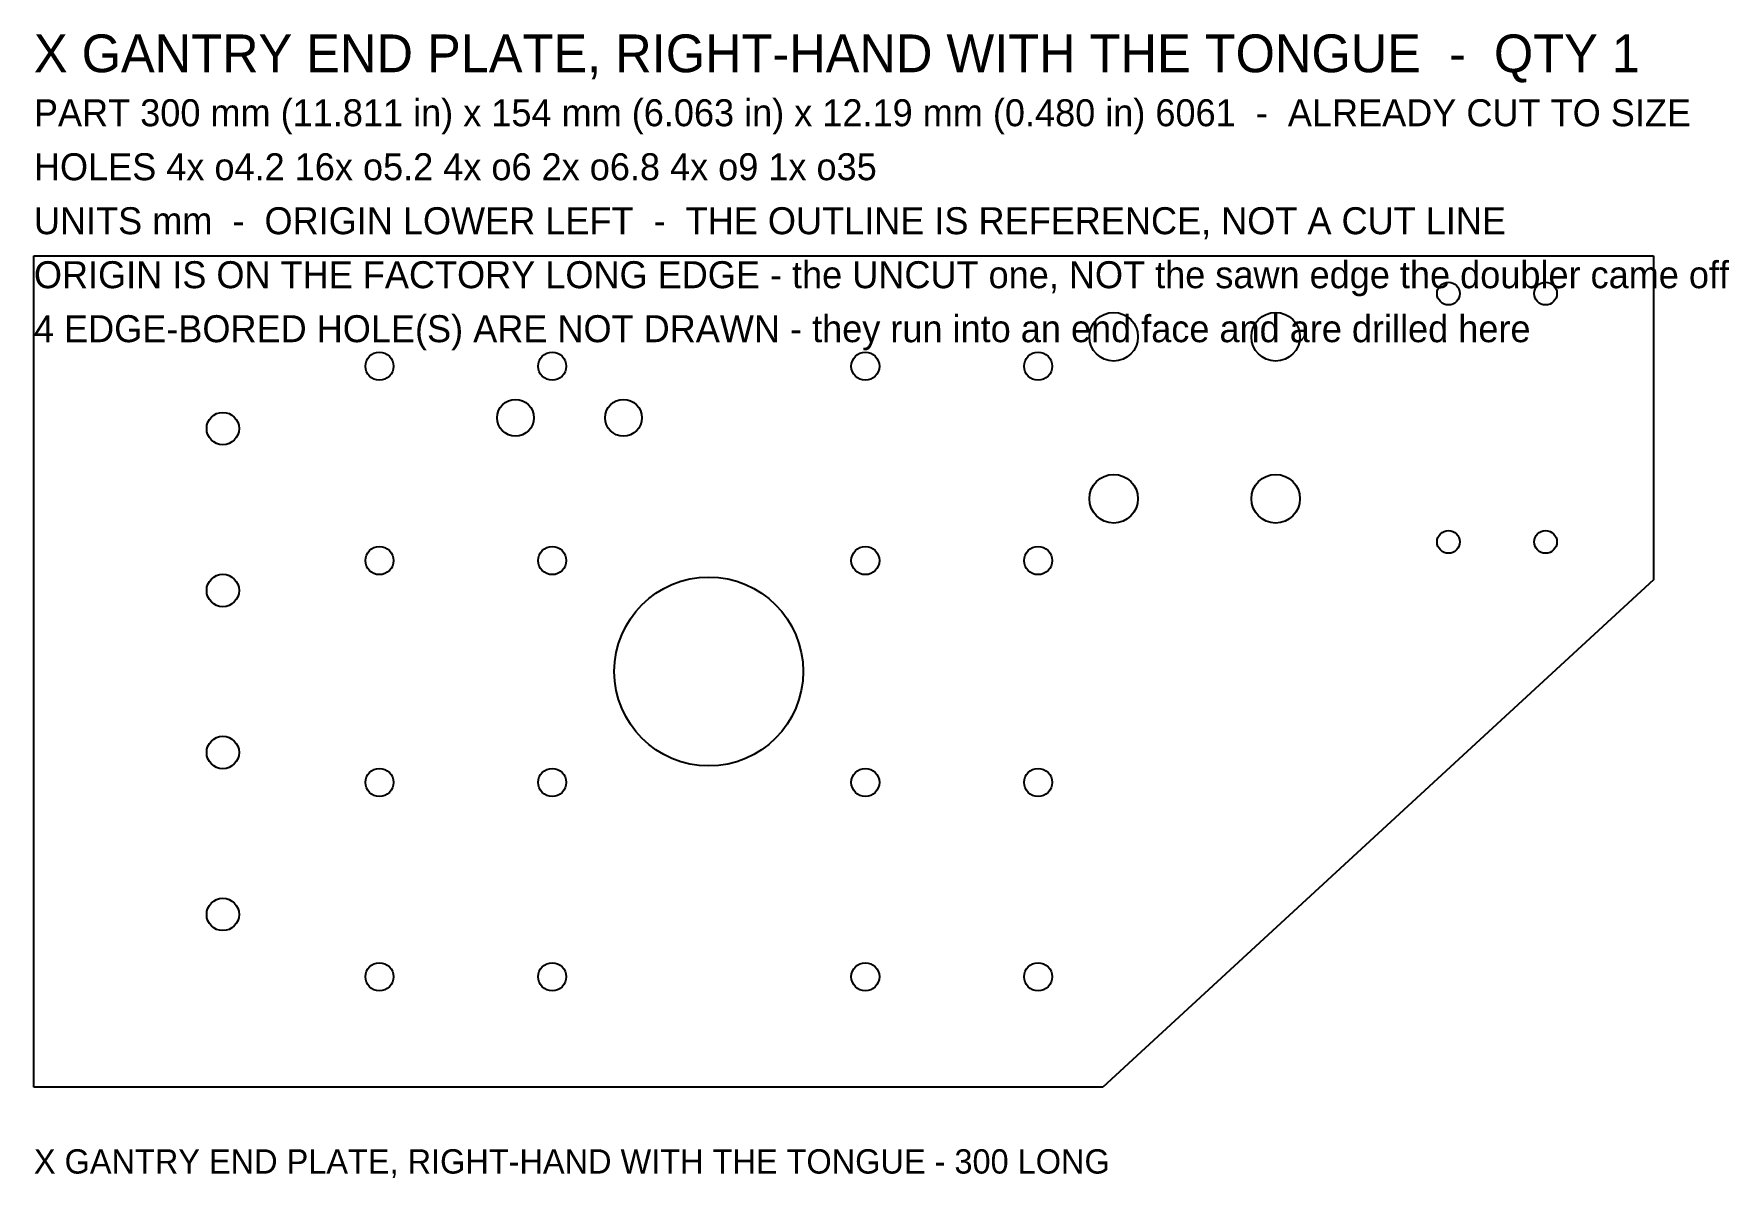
# Model space of a CAD drawing. Header units: metres. Extents: x 0 to 314, y -17 to 195.
import ezdxf

# ---------------------------------------------------------------- set-up
doc = ezdxf.new("R2010")
doc.units = ezdxf.units.M

msp = doc.modelspace()

# ---------------------------------------------------------------- linework, layer by layer
at = {"layer": 'HOLES'}
for centre, radius in [((262, 147), 2.1), ((280, 147), 2.1), ((200, 139), 4.5), ((230, 139), 4.5), ((64, 133.545), 2.6), ((96, 133.545), 2.6), ((154, 133.545), 2.6), ((186, 133.545), 2.6), ((89.2, 124), 3.4), ((109.2, 124), 3.4), ((35, 122), 3), ((200, 109), 4.5), ((230, 109), 4.5), ((262, 101), 2.1), ((280, 101), 2.1), ((64, 97.545), 2.6), ((96, 97.545), 2.6), ((154, 97.545), 2.6), ((186, 97.545), 2.6), ((35, 92), 3), ((125, 77), 17.5), ((35, 62), 3), ((64, 56.455), 2.6), ((96, 56.455), 2.6), ((154, 56.455), 2.6), ((186, 56.455), 2.6), ((35, 32), 3), ((64, 20.455), 2.6), ((96, 20.455), 2.6), ((154, 20.455), 2.6), ((186, 20.455), 2.6)]:
    msp.add_circle(centre, radius, dxfattribs=at)
at = {"layer": 'STOCK'}
for p, q in [((0, 154), (300, 154)), ((0, 0), (0, 154)), ((300, 154), (300, 94)), ((300, 94), (198, 0)), ((198, 0), (0, 0))]:
    msp.add_line(p, q, dxfattribs=at)

# ---------------------------------------------------------------- texts
at = {"layer": 'NOTES'}
for s, height, p in [('X GANTRY END PLATE, RIGHT-HAND WITH THE TONGUE  -  QTY 1', 7, (0, 188)), ('PART 300 mm (11.811 in) x 154 mm (6.063 in) x 12.19 mm (0.480 in) 6061  -  ALREADY CUT TO SIZE', 5, (0, 178)), ('HOLES 4x o4.2 16x o5.2 4x o6 2x o6.8 4x o9 1x o35', 5, (0, 168)), ('UNITS mm  -  ORIGIN LOWER LEFT  -  THE OUTLINE IS REFERENCE, NOT A CUT LINE', 5, (0, 158)), ('ORIGIN IS ON THE FACTORY LONG EDGE - the UNCUT one, NOT the sawn edge the doubler came off', 5, (0, 148)), ('4 EDGE-BORED HOLE(S) ARE NOT DRAWN - they run into an end face and are drilled here', 5, (0, 138))]:
    msp.add_text(s, height=height, dxfattribs=at).set_placement(p)
at = {"layer": 'PARTS'}
msp.add_text('X GANTRY END PLATE, RIGHT-HAND WITH THE TONGUE - 300 LONG', height=4.5, dxfattribs=at).set_placement((0, -16))

doc.saveas('drawing.dxf')
